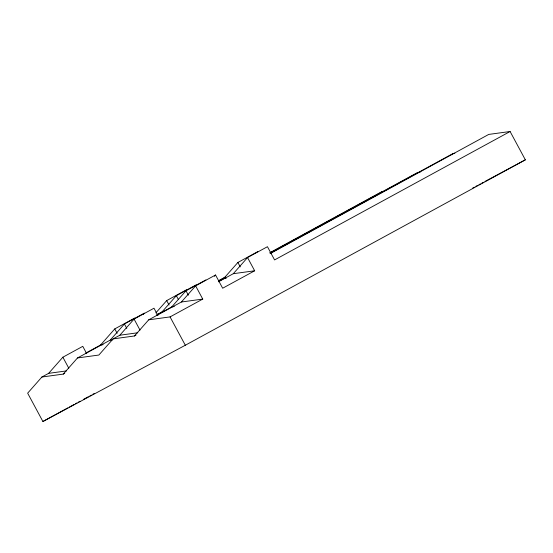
<?xml version="1.0" encoding="UTF-8"?>
<svg xmlns="http://www.w3.org/2000/svg" width="553" height="553" viewBox="0 0 553 553"><rect width="100%" height="100%" fill="white"/><g stroke="black" fill="none" stroke-linecap="round" stroke-linejoin="round"><path stroke-width="0.83" d="M86.738 353.692L82.777 346.344L62.869 357.203L48.629 373.351L41.89 377.022L27.65 393.169L42.899 421.497L185.317 345.238L525.35 159.831L510.101 131.503L488.734 134.42L270.631 253.35M41.89 377.022L63.256 374.105L77.496 357.957L110.185 340.136L124.425 323.989L144.34 313.129L143.199 314.422M85.653 353.16L100.535 345.044L114.775 328.897L134.69 318.044M157.944 315.569L153.99 308.215L134.075 319.074L119.835 335.222L113.095 338.892L98.856 355.04L77.496 357.957M113.095 338.892L134.462 335.975L148.702 319.828L181.391 302.007L195.631 285.86L215.546 275L222.665 288.231L254.663 270.783L247.537 257.553L267.452 246.7L274.578 259.924L510.101 131.503M155.863 312.867L166.681 300.597L186.596 289.737M156.886 314.671L162.091 311.83L176.331 295.682L196.246 284.823M156.858 315.03L171.741 306.915L185.981 290.774L205.896 279.915M214.405 276.293L215.546 275M218.442 281.456L223.647 278.615L237.887 262.468L257.802 251.608M218.414 281.816L233.297 273.7L247.537 257.553M380.789 192.907L381.929 191.614L383.637 191.379M451.995 154.778L453.135 153.485L454.843 153.25M218.504 280.724L225.313 277.012M269.954 252.666L381.929 191.614M218.359 281.152L225.175 277.433M269.857 253.074L417.529 172.55L420.093 172.197M270.797 252.908L453.135 153.485M63.256 374.105L64.749 373.289M134.462 335.975L135.955 335.159M148.702 319.828L170.061 316.91L202.751 299.09L195.631 285.86M42.899 421.497L67.895 407.865M69.408 407.043L73.95 404.568M75.464 403.738L76.978 402.916M78.498 402.086L80.012 401.264M83.793 399.197L88.342 396.722M89.856 395.893L91.369 395.07M92.883 394.241L94.397 393.418M472.801 187.965L474.322 187.149M475.85 186.333L477.37 185.518M478.898 184.702L480.419 183.886M481.94 183.071L483.467 182.255M484.988 181.439L525.35 159.831M233.297 273.7L254.663 270.783M223.647 278.615L226.212 278.263M181.391 302.007L202.751 299.09M171.741 306.915L174.306 306.569M162.091 311.83L164.656 311.477M119.835 335.222L137.78 332.768M110.185 340.136L112.75 339.784M100.535 345.044L103.1 344.699M48.629 373.351L66.574 370.897M237.887 262.468L240.265 266.878M185.981 290.774L188.359 295.184M176.331 295.682L178.308 299.36M166.681 300.597L169.059 305.007M170.061 316.91L185.317 345.238M134.075 319.074L140.006 330.1M124.425 323.989L126.796 328.399M114.775 328.897L117.146 333.307M62.869 357.203L68.8 368.229"/></g></svg>
